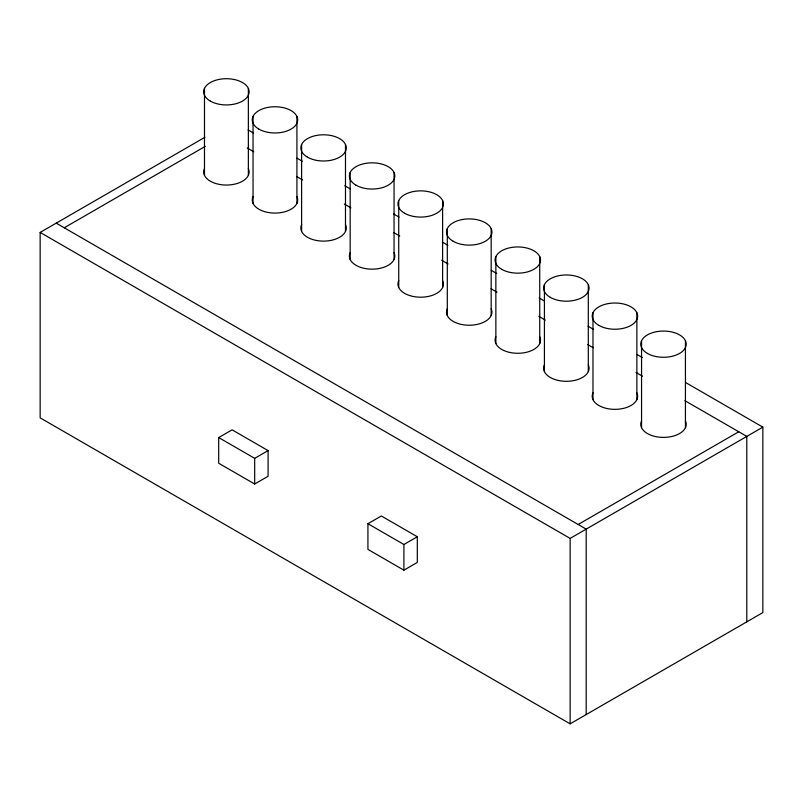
<?xml version="1.0" encoding="UTF-8"?>
<svg xmlns="http://www.w3.org/2000/svg" width="803" height="803" viewBox="0 0 803 803"><rect width="100%" height="100%" fill="white"/><g stroke="black" fill="none" stroke-linecap="round" stroke-linejoin="round"><path stroke-width="1.2" d="M685.742 382.609L762.85 427.136L762.85 612.579L570.13 723.844L40.15 417.861L40.15 232.418L204.875 137.313M64.24 227.781L205.307 146.337M218.697 437.565L232.097 429.826L268.082 450.603L268.082 476.279L254.681 484.008L218.697 463.241L218.697 437.565L254.681 458.332L268.082 450.603M367.925 523.717L381.325 515.978L417.309 536.755L417.309 562.431L403.909 570.17L367.925 549.393L367.925 523.717L403.909 544.494L417.309 536.755M578.16 524.489L738.76 431.763M40.15 232.418L570.13 538.401L762.85 427.136M248.077 129.925L253.507 133.067M296.949 158.141L302.38 161.283M344.728 185.734L350.158 188.866M393.6 213.949L399.031 217.081M442.473 242.165L447.903 245.296M491.346 270.38L496.776 273.512M539.124 297.963L544.554 301.105M587.997 326.179L593.427 329.32M636.869 354.394L642.3 357.536M247.224 147.983L253.738 151.737M296.548 176.459L302.611 179.952M344.357 204.062L350.871 207.826M393.831 232.629L399.764 236.052M441.62 260.212L448.134 263.976M491.034 288.749L497.007 292.192M538.843 316.342L545.357 320.106M587.736 344.577L593.166 347.709M636.016 372.451L642.53 376.216M684.889 400.667L746.79 436.4L746.79 621.853M56.21 223.144L586.19 529.127L586.19 714.57M685.431 340.773L685.431 427.668M641.557 340.773L641.557 427.668M636.869 312.728L636.869 399.633M592.985 312.728L592.985 399.633M588.298 284.694L588.298 371.598M570.13 538.401L570.13 723.844M544.424 284.694L544.424 371.598M539.736 256.659L539.736 343.554M495.863 256.659L495.863 343.554M491.175 228.614L491.175 315.519M447.301 228.614L447.301 315.519M442.614 200.579L442.614 287.484M403.909 544.494L403.909 570.17M398.73 200.579L398.73 287.484M394.052 172.545L394.052 259.439M350.168 172.545L350.168 259.439M345.481 144.5L345.481 231.405M301.607 144.5L301.607 231.405M296.919 116.465L296.919 203.37M254.681 458.332L254.681 484.008M253.045 116.465L253.045 203.37M248.358 88.43L248.358 175.325M204.484 88.43L204.484 175.325M248.358 168.54A22.715 13.109 0 0 1 226.416 185.051A22.715 13.109 0 0 1 204.484 168.54M296.919 196.584A22.715 13.109 0 0 1 274.977 213.086A22.715 13.109 0 0 1 253.045 196.584M345.481 224.619A22.715 13.109 0 0 1 323.549 241.121A22.715 13.109 0 0 1 301.607 224.619M394.052 252.654A22.715 13.109 0 0 1 372.11 269.166A22.715 13.109 0 0 1 350.168 252.654M442.614 280.689A22.715 13.109 0 0 1 420.672 297.2A22.715 13.109 0 0 1 398.73 280.689M491.175 308.733A22.715 13.109 0 0 1 469.233 325.235A22.715 13.109 0 0 1 447.301 308.733M539.736 336.768A22.715 13.109 0 0 1 517.805 353.28A22.715 13.109 0 0 1 495.863 336.768M588.298 364.803A22.715 13.109 0 0 1 566.366 381.315A22.715 13.109 0 0 1 544.424 364.803M636.869 392.848A22.715 13.109 0 0 1 614.927 409.349A22.715 13.109 0 0 1 592.985 392.848M685.431 420.882A22.715 13.109 0 0 1 663.489 437.394A22.715 13.109 0 0 1 641.557 420.882M210.356 101.098A22.715 13.109 0 0 0 248.358 95.216A22.715 13.109 0 0 0 220.544 79.156A22.715 13.109 0 0 0 210.356 101.098M258.917 129.132A22.715 13.109 0 0 0 296.919 123.25A22.715 13.109 0 0 0 269.105 107.19A22.715 13.109 0 0 0 258.917 129.132M307.489 157.167A22.715 13.109 0 0 0 345.481 151.295A22.715 13.109 0 0 0 317.667 135.235A22.715 13.109 0 0 0 307.489 157.167M356.05 185.212A22.715 13.109 0 0 0 394.052 179.33A22.715 13.109 0 0 0 366.228 163.27A22.715 13.109 0 0 0 356.05 185.212M404.612 213.247A22.715 13.109 0 0 0 442.614 207.365A22.715 13.109 0 0 0 414.79 191.305A22.715 13.109 0 0 0 404.612 213.247M453.173 241.281A22.715 13.109 0 0 0 491.175 235.409A22.715 13.109 0 0 0 463.361 219.349A22.715 13.109 0 0 0 453.173 241.281M501.745 269.326A22.715 13.109 0 0 0 539.736 263.444A22.715 13.109 0 0 0 511.923 247.384A22.715 13.109 0 0 0 501.745 269.326M550.306 297.361A22.715 13.109 0 0 0 588.298 291.479A22.715 13.109 0 0 0 560.484 275.419A22.715 13.109 0 0 0 550.306 297.361M598.867 325.396A22.715 13.109 0 0 0 636.869 319.524A22.715 13.109 0 0 0 609.045 303.464A22.715 13.109 0 0 0 598.867 325.396M647.429 353.44A22.715 13.109 0 0 0 685.431 347.558A22.715 13.109 0 0 0 657.617 331.498A22.715 13.109 0 0 0 647.429 353.44"/></g></svg>
